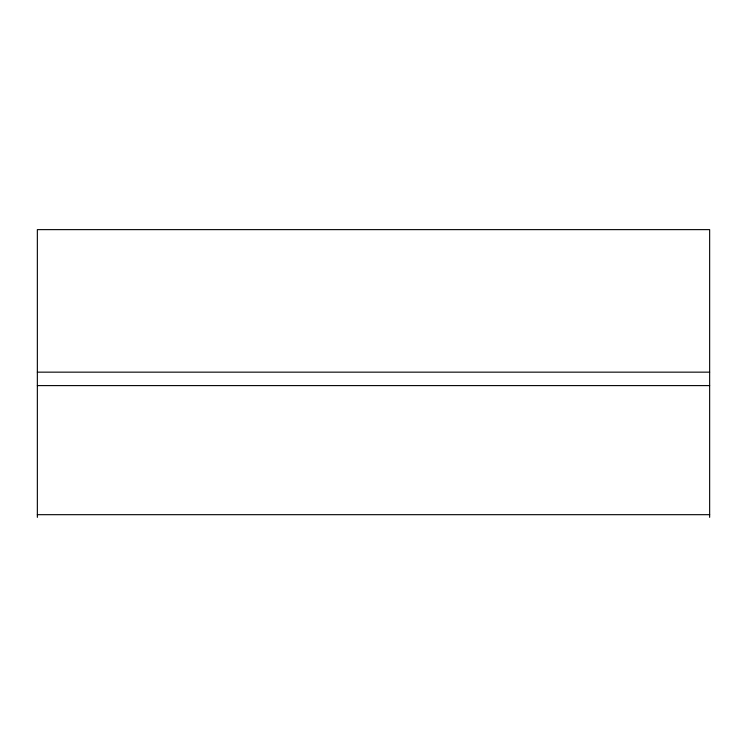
<?xml version="1.0" encoding="UTF-8"?>
<svg xmlns="http://www.w3.org/2000/svg" width="747" height="747" viewBox="0 0 747 747"><rect width="100%" height="100%" fill="white"/><g stroke="black" fill="none" stroke-linecap="round" stroke-linejoin="round"><path stroke-width="1.12" d="M37.35 372.155L709.65 372.155M37.35 385.601L709.65 385.601M37.35 514.683L709.65 514.683M709.65 517.372L709.65 229.628L37.35 229.628L37.35 517.372"/></g></svg>
